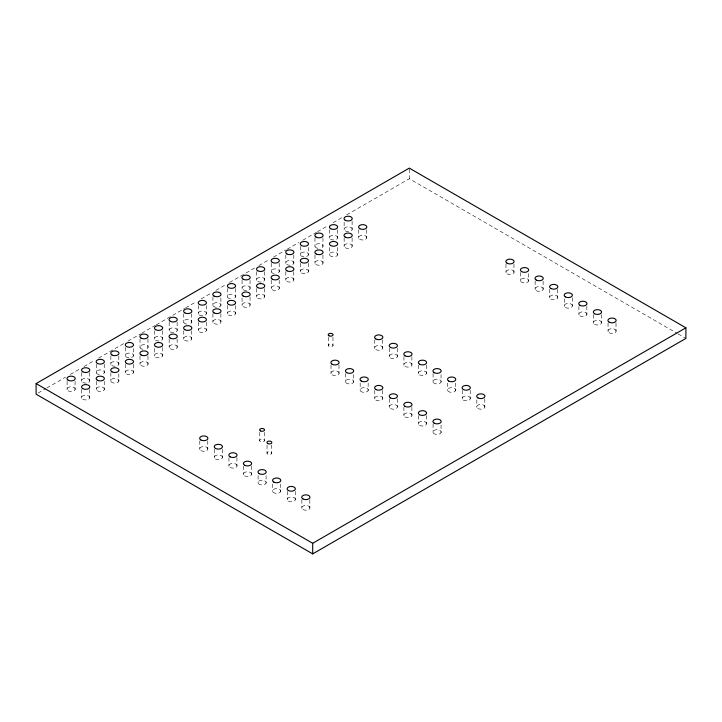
<?xml version="1.0" encoding="UTF-8"?>
<svg xmlns="http://www.w3.org/2000/svg" width="722" height="722" viewBox="0 0 722 722"><rect width="100%" height="100%" fill="white"/><g stroke="black" fill="none" stroke-linecap="round" stroke-linejoin="round"><path stroke-width="0.54" stroke-dasharray="3.61 2.71" d="M38.058 393.066L45.874 388.553M46.849 387.985L65.413 377.272M70.296 374.447L80.061 368.807M83.969 366.55L94.717 360.35M98.625 358.094L124.031 343.428M127.938 341.172L140.637 333.835M141.611 333.275L155.293 325.378M156.268 324.81L184.597 308.456M185.581 307.888L196.321 301.688M201.212 298.863L210.977 293.222M215.86 290.406L225.634 284.766M229.542 282.51L254.947 267.844M258.855 265.588L269.595 259.378M273.503 257.131L286.21 249.794M287.185 249.234L298.908 242.466M302.816 240.209L316.489 232.313M317.472 231.744L328.212 225.544M333.104 222.719L342.869 217.078M346.777 214.822L409.302 178.722L677.137 333.356M678.111 333.916L685.9 338.41M616.019 323.014L616.019 331.669A4.124 2.383 0 0 1 609.115 332.743A4.124 2.383 0 0 1 610.965 328.754A4.124 2.383 0 0 1 616.019 331.669M608.05 323.014L608.05 331.669M601.435 314.602L601.435 323.257A4.124 2.383 0 0 1 594.54 324.322A4.124 2.383 0 0 1 596.381 320.342A4.124 2.383 0 0 1 601.435 323.257M593.466 314.602L593.466 323.257M586.851 306.354L586.851 314.837A4.124 2.383 0 0 1 579.956 315.902A4.124 2.383 0 0 1 581.806 311.922A4.124 2.383 0 0 1 586.851 314.837M578.891 306.354L578.891 314.837M572.275 297.762L572.275 306.417A4.124 2.383 0 0 1 565.371 307.482A4.124 2.383 0 0 1 567.221 303.502A4.124 2.383 0 0 1 572.275 306.417M564.306 298.827L564.306 306.417M557.691 289.341L557.691 297.996A4.124 2.383 0 0 1 550.796 299.07A4.124 2.383 0 0 1 552.646 295.081A4.124 2.383 0 0 1 557.691 297.996M549.731 289.341L549.731 297.996M543.115 281.102L543.115 289.585A4.124 2.383 0 0 1 536.211 290.65A4.124 2.383 0 0 1 538.061 286.67A4.124 2.383 0 0 1 543.115 289.585M535.146 281.102L535.146 289.585M528.531 273.566L528.531 281.165A4.124 2.383 0 0 1 521.636 282.23A4.124 2.383 0 0 1 523.486 278.25A4.124 2.383 0 0 1 528.531 281.165M520.562 272.51L520.562 281.165M513.956 264.09L513.956 272.745A4.124 2.383 0 0 1 507.052 273.809A4.124 2.383 0 0 1 508.902 269.829A4.124 2.383 0 0 1 513.956 272.745M505.987 264.09L505.987 272.745M484.787 398.779L484.787 407.434A4.124 2.383 0 0 1 477.892 408.499A4.124 2.383 0 0 1 479.742 404.519A4.124 2.383 0 0 1 484.787 407.434M476.827 399.835L476.827 407.434M470.212 390.358L470.212 399.013A4.124 2.383 0 0 1 463.307 400.087A4.124 2.383 0 0 1 465.158 396.098A4.124 2.383 0 0 1 470.212 399.013M462.242 390.358L462.242 399.013M455.627 383.003L455.627 390.602A4.124 2.383 0 0 1 448.732 391.667A4.124 2.383 0 0 1 450.582 387.687A4.124 2.383 0 0 1 455.627 390.602M447.667 383.003L447.667 390.602M441.052 374.583L441.052 382.182A4.124 2.383 0 0 1 434.148 383.247A4.124 2.383 0 0 1 435.998 379.267A4.124 2.383 0 0 1 441.052 382.182M441.052 425.096L441.052 432.686A4.124 2.383 0 0 1 434.148 433.76A4.124 2.383 0 0 1 435.998 429.77A4.124 2.383 0 0 1 441.052 432.686M433.083 373.527L433.083 382.182M433.083 424.031L433.083 432.686M426.467 365.106L426.467 373.761A4.124 2.383 0 0 1 419.572 374.826A4.124 2.383 0 0 1 421.422 370.846A4.124 2.383 0 0 1 426.467 373.761M426.467 415.61L426.467 424.274A4.124 2.383 0 0 1 419.572 425.339A4.124 2.383 0 0 1 421.422 421.359A4.124 2.383 0 0 1 426.467 424.274M418.498 365.106L418.498 373.761M418.498 415.61L418.498 424.274M411.892 356.686L411.892 365.341A4.124 2.383 0 0 1 404.988 366.415A4.124 2.383 0 0 1 406.838 362.426A4.124 2.383 0 0 1 411.892 365.341M411.892 407.199L411.892 415.854A4.124 2.383 0 0 1 404.988 416.919A4.124 2.383 0 0 1 406.838 412.939A4.124 2.383 0 0 1 411.892 415.854M409.302 169.183L409.302 178.722M403.923 356.686L403.923 365.341M403.923 407.199L403.923 415.854M397.308 348.275L397.308 356.93A4.124 2.383 0 0 1 390.412 357.995A4.124 2.383 0 0 1 392.254 354.015A4.124 2.383 0 0 1 397.308 356.93M397.308 398.779L397.308 407.434A4.124 2.383 0 0 1 390.412 408.499A4.124 2.383 0 0 1 392.254 404.519A4.124 2.383 0 0 1 397.308 407.434M389.338 348.275L389.338 356.93M389.338 398.779L389.338 407.434M382.723 339.854L382.723 348.509A4.124 2.383 0 0 1 375.828 349.574A4.124 2.383 0 0 1 377.678 345.594A4.124 2.383 0 0 1 382.723 348.509M382.723 390.358L382.723 399.013A4.124 2.383 0 0 1 375.828 400.087A4.124 2.383 0 0 1 377.678 396.098A4.124 2.383 0 0 1 382.723 399.013M374.763 339.854L374.763 348.509M374.763 390.358L374.763 399.013M368.148 383.003L368.148 390.602A4.124 2.383 0 0 1 361.244 391.667A4.124 2.383 0 0 1 363.094 387.687A4.124 2.383 0 0 1 368.148 390.602M366.686 229.749L366.686 238.233A4.124 2.383 0 0 1 359.791 239.298A4.124 2.383 0 0 1 361.641 235.318A4.124 2.383 0 0 1 366.686 238.233M360.179 383.003L360.179 390.602M358.726 229.749L358.726 238.233M353.563 374.583L353.563 382.182A4.124 2.383 0 0 1 346.668 383.247A4.124 2.383 0 0 1 348.518 379.267A4.124 2.383 0 0 1 353.563 382.182M352.11 221.158L352.11 229.813A4.124 2.383 0 0 1 345.206 230.878A4.124 2.383 0 0 1 347.056 226.898A4.124 2.383 0 0 1 352.11 229.813M352.11 237.998L352.11 246.653A4.124 2.383 0 0 1 345.206 247.718A4.124 2.383 0 0 1 347.056 243.738A4.124 2.383 0 0 1 352.11 246.653M345.603 373.527L345.603 382.182M344.141 222.223L344.141 229.813M344.141 237.998L344.141 246.653M338.988 365.106L338.988 373.761A4.124 2.383 0 0 1 332.084 374.826A4.124 2.383 0 0 1 333.934 370.846A4.124 2.383 0 0 1 338.988 373.761M337.526 229.749L337.526 238.233A4.124 2.383 0 0 1 330.631 239.298A4.124 2.383 0 0 1 332.472 235.318A4.124 2.383 0 0 1 337.526 238.233M337.526 247.475L337.526 255.065A4.124 2.383 0 0 1 330.631 256.139A4.124 2.383 0 0 1 332.472 252.149A4.124 2.383 0 0 1 337.526 255.065M332.977 337.246L332.977 345.73A2.437 1.408 0 0 1 328.907 346.361A2.437 1.408 0 0 1 329.999 344.006A2.437 1.408 0 0 1 332.977 345.73M331.019 365.106L331.019 373.761M329.557 229.749L329.557 238.233M329.557 247.475L329.557 255.065M328.275 337.246L328.275 345.73M322.951 237.998L322.951 246.653M322.951 255.001L322.951 263.485A4.124 2.383 0 0 1 316.046 264.55A4.124 2.383 0 0 1 317.897 260.57A4.124 2.383 0 0 1 322.951 263.485M314.982 237.998L314.982 246.653M314.982 255.001L314.982 263.485M309.828 499.795L309.828 508.45A4.124 2.383 0 0 1 302.924 509.515A4.124 2.383 0 0 1 304.774 505.535A4.124 2.383 0 0 1 309.828 508.45M308.366 247.475L308.366 255.065A4.124 2.383 0 0 1 301.462 256.139A4.124 2.383 0 0 1 303.312 252.149A4.124 2.383 0 0 1 308.366 255.065M308.366 263.25L308.366 271.905A4.124 2.383 0 0 1 301.462 272.97A4.124 2.383 0 0 1 303.312 268.99A4.124 2.383 0 0 1 308.366 271.905M301.859 499.795L301.859 508.45M300.397 246.41L300.397 255.065M300.397 263.25L300.397 271.905M295.244 491.375L295.244 500.03A4.124 2.383 0 0 1 288.34 501.104A4.124 2.383 0 0 1 290.19 497.115A4.124 2.383 0 0 1 295.244 500.03M293.782 255.001L293.782 263.485A4.124 2.383 0 0 1 286.887 264.55A4.124 2.383 0 0 1 288.737 260.57A4.124 2.383 0 0 1 293.782 263.485M293.782 271.671L293.782 280.326A4.124 2.383 0 0 1 286.887 281.39A4.124 2.383 0 0 1 288.737 277.41A4.124 2.383 0 0 1 293.782 280.326M287.275 491.375L287.275 500.03M285.822 255.001L285.822 263.485M285.822 271.671L285.822 280.326M280.659 484.02L280.659 491.619A4.124 2.383 0 0 1 273.764 492.684A4.124 2.383 0 0 1 275.614 488.695A4.124 2.383 0 0 1 280.659 491.619M279.206 263.25L279.206 271.905M279.206 280.253L279.206 288.737A4.124 2.383 0 0 1 272.302 289.811A4.124 2.383 0 0 1 274.152 285.822A4.124 2.383 0 0 1 279.206 288.737M272.699 484.02L272.699 491.619M271.743 444.996L271.743 453.479A2.437 1.408 0 0 1 267.663 454.111A2.437 1.408 0 0 1 268.755 451.755A2.437 1.408 0 0 1 271.743 453.479M271.237 263.25L271.237 271.905M271.237 280.253L271.237 288.737M267.041 444.996L267.041 453.479M266.084 475.599L266.084 483.198A4.124 2.383 0 0 1 259.18 484.263A4.124 2.383 0 0 1 261.03 480.283A4.124 2.383 0 0 1 266.084 483.198M264.622 271.671L264.622 280.326A4.124 2.383 0 0 1 257.727 281.39A4.124 2.383 0 0 1 259.577 277.41A4.124 2.383 0 0 1 264.622 280.326M264.622 288.502L264.622 297.157A4.124 2.383 0 0 1 257.727 298.222A4.124 2.383 0 0 1 259.577 294.242A4.124 2.383 0 0 1 264.622 297.157M264.451 432.37L264.451 440.853A2.437 1.408 0 0 1 260.38 441.485A2.437 1.408 0 0 1 261.472 439.129A2.437 1.408 0 0 1 264.451 440.853M259.749 432.37L259.749 440.853M258.115 475.599L258.115 483.198M256.653 271.671L256.653 280.326M256.653 288.502L256.653 297.157M251.5 466.123L251.5 474.778A4.124 2.383 0 0 1 244.605 475.843A4.124 2.383 0 0 1 246.455 471.863A4.124 2.383 0 0 1 251.5 474.778M250.047 280.253L250.047 288.737A4.124 2.383 0 0 1 243.143 289.811A4.124 2.383 0 0 1 244.993 285.822A4.124 2.383 0 0 1 250.047 288.737M250.047 296.923L250.047 305.577A4.124 2.383 0 0 1 243.143 306.642A4.124 2.383 0 0 1 244.993 302.662A4.124 2.383 0 0 1 250.047 305.577M243.531 466.123L243.531 474.778M242.078 280.253L242.078 288.737M242.078 297.978L242.078 305.577M236.924 457.703L236.924 466.358A4.124 2.383 0 0 1 230.02 467.432A4.124 2.383 0 0 1 231.87 463.443A4.124 2.383 0 0 1 236.924 466.358M235.462 288.502L235.462 297.157M235.462 305.514L235.462 313.998A4.124 2.383 0 0 1 228.567 315.063A4.124 2.383 0 0 1 230.408 311.083A4.124 2.383 0 0 1 235.462 313.998M228.955 457.703L228.955 466.358M227.493 288.502L227.493 297.157M227.493 305.514L227.493 313.998M222.34 449.283L222.34 457.947A4.124 2.383 0 0 1 215.445 459.012A4.124 2.383 0 0 1 217.286 455.022A4.124 2.383 0 0 1 222.34 457.947M220.887 297.978L220.887 305.577A4.124 2.383 0 0 1 213.983 306.642A4.124 2.383 0 0 1 215.833 302.662A4.124 2.383 0 0 1 220.887 305.577M220.887 313.754L220.887 322.409A4.124 2.383 0 0 1 213.983 323.483A4.124 2.383 0 0 1 215.833 319.494A4.124 2.383 0 0 1 220.887 322.409M214.371 449.283L214.371 457.947M212.918 296.923L212.918 305.577M212.918 313.754L212.918 322.409M207.765 440.871L207.765 449.526A4.124 2.383 0 0 1 200.86 450.591A4.124 2.383 0 0 1 202.711 446.611A4.124 2.383 0 0 1 207.765 449.526M206.302 305.514L206.302 313.998A4.124 2.383 0 0 1 199.398 315.063A4.124 2.383 0 0 1 201.248 311.083A4.124 2.383 0 0 1 206.302 313.998M206.302 322.174L206.302 330.829A4.124 2.383 0 0 1 199.398 331.894A4.124 2.383 0 0 1 201.248 327.914A4.124 2.383 0 0 1 206.302 330.829M199.795 440.871L199.795 449.526M198.333 305.514L198.333 313.998M198.333 322.174L198.333 330.829M191.718 313.754L191.718 322.409M191.718 330.766L191.718 339.25A4.124 2.383 0 0 1 184.823 340.315A4.124 2.383 0 0 1 186.673 336.335A4.124 2.383 0 0 1 191.718 339.25M183.758 313.754L183.758 322.409M183.758 330.766L183.758 339.25M177.143 322.174L177.143 330.829A4.124 2.383 0 0 1 170.239 331.894A4.124 2.383 0 0 1 172.089 327.914A4.124 2.383 0 0 1 177.143 330.829M177.143 339.006L177.143 347.67A4.124 2.383 0 0 1 170.239 348.735A4.124 2.383 0 0 1 172.089 344.755A4.124 2.383 0 0 1 177.143 347.67M169.174 322.174L169.174 330.829M169.174 339.006L169.174 347.67M162.558 330.766L162.558 339.25A4.124 2.383 0 0 1 155.663 340.315A4.124 2.383 0 0 1 157.513 336.335A4.124 2.383 0 0 1 162.558 339.25M162.558 347.426L162.558 356.081A4.124 2.383 0 0 1 155.663 357.155A4.124 2.383 0 0 1 157.513 353.166A4.124 2.383 0 0 1 162.558 356.081M154.589 330.766L154.589 339.25M154.589 348.491L154.589 356.081M147.983 339.006L147.983 347.67M147.983 356.018L147.983 364.502A4.124 2.383 0 0 1 141.079 365.567A4.124 2.383 0 0 1 142.929 361.587A4.124 2.383 0 0 1 147.983 364.502M140.014 339.006L140.014 347.67M140.014 356.018L140.014 364.502M133.399 348.491L133.399 356.081A4.124 2.383 0 0 1 126.503 357.155A4.124 2.383 0 0 1 128.345 353.166A4.124 2.383 0 0 1 133.399 356.081M133.399 364.267L133.399 372.922A4.124 2.383 0 0 1 126.503 373.987A4.124 2.383 0 0 1 128.345 370.007A4.124 2.383 0 0 1 133.399 372.922M125.429 347.426L125.429 356.081M125.429 364.267L125.429 372.922M118.814 356.018L118.814 364.502A4.124 2.383 0 0 1 111.919 365.567A4.124 2.383 0 0 1 113.769 361.587A4.124 2.383 0 0 1 118.814 364.502M118.814 373.743L118.814 381.342A4.124 2.383 0 0 1 111.919 382.407A4.124 2.383 0 0 1 113.769 378.427A4.124 2.383 0 0 1 118.814 381.342M110.854 356.018L110.854 364.502M110.854 372.678L110.854 381.342M104.239 364.267L104.239 372.922M104.239 381.27L104.239 389.754A4.124 2.383 0 0 1 97.335 390.828A4.124 2.383 0 0 1 99.185 386.839A4.124 2.383 0 0 1 104.239 389.754M96.27 364.267L96.27 372.922M96.27 381.27L96.27 389.754M89.654 372.678L89.654 381.342A4.124 2.383 0 0 1 82.759 382.407A4.124 2.383 0 0 1 84.609 378.427A4.124 2.383 0 0 1 89.654 381.342M89.654 389.519L89.654 398.174A4.124 2.383 0 0 1 82.759 399.239A4.124 2.383 0 0 1 84.609 395.259A4.124 2.383 0 0 1 89.654 398.174M81.694 372.678L81.694 381.342M81.694 389.519L81.694 398.174M75.079 381.27L75.079 389.754A4.124 2.383 0 0 1 68.175 390.828A4.124 2.383 0 0 1 70.025 386.839A4.124 2.383 0 0 1 75.079 389.754M67.11 381.27L67.11 389.754M317.897 248.332A4.124 2.383 0 0 1 315.586 244.668A4.124 2.383 0 0 1 322.337 244.668A4.124 2.383 0 0 1 320.026 248.332M274.152 273.593A4.124 2.383 0 0 1 271.842 269.92A4.124 2.383 0 0 1 278.602 269.92A4.124 2.383 0 0 1 276.291 273.593M230.408 298.845A4.124 2.383 0 0 1 228.098 295.181A4.124 2.383 0 0 1 234.858 295.181A4.124 2.383 0 0 1 232.547 298.845M186.673 324.097A4.124 2.383 0 0 1 184.363 320.433A4.124 2.383 0 0 1 191.113 320.433A4.124 2.383 0 0 1 188.803 324.097M142.929 349.349A4.124 2.383 0 0 1 140.619 345.685A4.124 2.383 0 0 1 147.378 345.685A4.124 2.383 0 0 1 145.068 349.349M99.185 374.601A4.124 2.383 0 0 1 96.874 370.937A4.124 2.383 0 0 1 103.634 370.937A4.124 2.383 0 0 1 101.324 374.601"/><path stroke-width="1.08" d="M36.1 383.59L409.302 168.118L685.9 327.806L685.9 338.41L312.698 553.882L36.1 394.194L36.1 383.59L312.698 543.278L685.9 327.806M312.698 543.278L312.698 553.882M328.907 335.757A2.437 1.408 0 0 0 332.977 335.125A2.437 1.408 0 0 0 329.999 333.402A2.437 1.408 0 0 0 328.907 335.757M267.663 443.507A2.437 1.408 0 0 0 271.743 442.875A2.437 1.408 0 0 0 268.755 441.151A2.437 1.408 0 0 0 267.663 443.507M260.38 430.881A2.437 1.408 0 0 0 264.451 430.249A2.437 1.408 0 0 0 261.472 428.525A2.437 1.408 0 0 0 260.38 430.881M345.206 220.273A4.124 2.383 0 0 0 352.11 219.208A4.124 2.383 0 0 0 347.056 216.293A4.124 2.383 0 0 0 345.206 220.273M359.791 228.694A4.124 2.383 0 0 0 366.686 227.629A4.124 2.383 0 0 0 361.641 224.713A4.124 2.383 0 0 0 359.791 228.694M330.631 228.694A4.124 2.383 0 0 0 337.526 227.629A4.124 2.383 0 0 0 332.472 224.713A4.124 2.383 0 0 0 330.631 228.694M345.206 237.114A4.124 2.383 0 0 0 352.11 236.049A4.124 2.383 0 0 0 347.056 233.125A4.124 2.383 0 0 0 345.206 237.114M316.046 237.114A4.124 2.383 0 0 0 322.951 236.049A4.124 2.383 0 0 0 317.897 233.125A4.124 2.383 0 0 0 316.046 237.114M330.631 245.534A4.124 2.383 0 0 0 337.526 244.46A4.124 2.383 0 0 0 332.472 241.545A4.124 2.383 0 0 0 330.631 245.534M301.462 245.534A4.124 2.383 0 0 0 308.366 244.46A4.124 2.383 0 0 0 303.312 241.545A4.124 2.383 0 0 0 301.462 245.534M316.046 253.945A4.124 2.383 0 0 0 322.951 252.88A4.124 2.383 0 0 0 317.897 249.965A4.124 2.383 0 0 0 316.046 253.945M286.887 253.945A4.124 2.383 0 0 0 293.782 252.88A4.124 2.383 0 0 0 288.737 249.965A4.124 2.383 0 0 0 286.887 253.945M301.462 262.366A4.124 2.383 0 0 0 308.366 261.301A4.124 2.383 0 0 0 303.312 258.386A4.124 2.383 0 0 0 301.462 262.366M272.302 262.366A4.124 2.383 0 0 0 279.206 261.301A4.124 2.383 0 0 0 274.152 258.386A4.124 2.383 0 0 0 272.302 262.366M286.887 270.786A4.124 2.383 0 0 0 293.782 269.721A4.124 2.383 0 0 0 288.737 266.797A4.124 2.383 0 0 0 286.887 270.786M257.727 270.786A4.124 2.383 0 0 0 264.622 269.721A4.124 2.383 0 0 0 259.577 266.797A4.124 2.383 0 0 0 257.727 270.786M272.302 279.206A4.124 2.383 0 0 0 279.206 278.132A4.124 2.383 0 0 0 274.152 275.217A4.124 2.383 0 0 0 272.302 279.206M243.143 279.206A4.124 2.383 0 0 0 250.047 278.132A4.124 2.383 0 0 0 244.993 275.217A4.124 2.383 0 0 0 243.143 279.206M257.727 287.618A4.124 2.383 0 0 0 264.622 286.553A4.124 2.383 0 0 0 259.577 283.638A4.124 2.383 0 0 0 257.727 287.618M228.567 287.618A4.124 2.383 0 0 0 235.462 286.553A4.124 2.383 0 0 0 230.408 283.638A4.124 2.383 0 0 0 228.567 287.618M243.143 296.038A4.124 2.383 0 0 0 250.047 294.973A4.124 2.383 0 0 0 244.993 292.058A4.124 2.383 0 0 0 243.143 296.038M213.983 296.038A4.124 2.383 0 0 0 220.887 294.973A4.124 2.383 0 0 0 215.833 292.058A4.124 2.383 0 0 0 213.983 296.038M228.567 304.458A4.124 2.383 0 0 0 235.462 303.393A4.124 2.383 0 0 0 230.408 300.469A4.124 2.383 0 0 0 228.567 304.458M199.398 304.458A4.124 2.383 0 0 0 206.302 303.393A4.124 2.383 0 0 0 201.248 300.469A4.124 2.383 0 0 0 199.398 304.458M213.983 312.879A4.124 2.383 0 0 0 220.887 311.805A4.124 2.383 0 0 0 215.833 308.89A4.124 2.383 0 0 0 213.983 312.879M184.823 312.879A4.124 2.383 0 0 0 191.718 311.805A4.124 2.383 0 0 0 186.673 308.89A4.124 2.383 0 0 0 184.823 312.879M199.398 321.29A4.124 2.383 0 0 0 206.302 320.225A4.124 2.383 0 0 0 201.248 317.31A4.124 2.383 0 0 0 199.398 321.29M170.239 321.29A4.124 2.383 0 0 0 177.143 320.225A4.124 2.383 0 0 0 172.089 317.31A4.124 2.383 0 0 0 170.239 321.29M184.823 329.71A4.124 2.383 0 0 0 191.718 328.645A4.124 2.383 0 0 0 186.673 325.73A4.124 2.383 0 0 0 184.823 329.71M155.663 329.71A4.124 2.383 0 0 0 162.558 328.645A4.124 2.383 0 0 0 157.513 325.73A4.124 2.383 0 0 0 155.663 329.71M170.239 338.131A4.124 2.383 0 0 0 177.143 337.066A4.124 2.383 0 0 0 172.089 334.142A4.124 2.383 0 0 0 170.239 338.131M141.079 338.131A4.124 2.383 0 0 0 147.983 337.066A4.124 2.383 0 0 0 142.929 334.142A4.124 2.383 0 0 0 141.079 338.131M155.663 346.551A4.124 2.383 0 0 0 162.558 345.477A4.124 2.383 0 0 0 157.513 342.562A4.124 2.383 0 0 0 155.663 346.551M126.503 346.551A4.124 2.383 0 0 0 133.399 345.477A4.124 2.383 0 0 0 128.345 342.562A4.124 2.383 0 0 0 126.503 346.551M141.079 354.962A4.124 2.383 0 0 0 147.983 353.897A4.124 2.383 0 0 0 142.929 350.982A4.124 2.383 0 0 0 141.079 354.962M111.919 354.962A4.124 2.383 0 0 0 118.814 353.897A4.124 2.383 0 0 0 113.769 350.982A4.124 2.383 0 0 0 111.919 354.962M126.503 363.383A4.124 2.383 0 0 0 133.399 362.318A4.124 2.383 0 0 0 128.345 359.403A4.124 2.383 0 0 0 126.503 363.383M97.335 363.383A4.124 2.383 0 0 0 104.239 362.318A4.124 2.383 0 0 0 99.185 359.403A4.124 2.383 0 0 0 97.335 363.383M111.919 371.803A4.124 2.383 0 0 0 118.814 370.738A4.124 2.383 0 0 0 113.769 367.814A4.124 2.383 0 0 0 111.919 371.803M82.759 371.803A4.124 2.383 0 0 0 89.654 370.738A4.124 2.383 0 0 0 84.609 367.814A4.124 2.383 0 0 0 82.759 371.803M97.335 380.223A4.124 2.383 0 0 0 104.239 379.149A4.124 2.383 0 0 0 99.185 376.234A4.124 2.383 0 0 0 97.335 380.223M68.175 380.223A4.124 2.383 0 0 0 75.079 379.149A4.124 2.383 0 0 0 70.025 376.234A4.124 2.383 0 0 0 68.175 380.223M82.759 388.635A4.124 2.383 0 0 0 89.654 387.57A4.124 2.383 0 0 0 84.609 384.655A4.124 2.383 0 0 0 82.759 388.635M434.148 423.155A4.124 2.383 0 0 0 441.052 422.081A4.124 2.383 0 0 0 435.998 419.166A4.124 2.383 0 0 0 434.148 423.155M419.572 414.735A4.124 2.383 0 0 0 426.467 413.661A4.124 2.383 0 0 0 421.422 410.746A4.124 2.383 0 0 0 419.572 414.735M404.988 406.315A4.124 2.383 0 0 0 411.892 405.25A4.124 2.383 0 0 0 406.838 402.334A4.124 2.383 0 0 0 404.988 406.315M390.412 397.894A4.124 2.383 0 0 0 397.308 396.829A4.124 2.383 0 0 0 392.254 393.914A4.124 2.383 0 0 0 390.412 397.894M375.828 389.483A4.124 2.383 0 0 0 382.723 388.409A4.124 2.383 0 0 0 377.678 385.494A4.124 2.383 0 0 0 375.828 389.483M361.244 381.063A4.124 2.383 0 0 0 368.148 379.998A4.124 2.383 0 0 0 363.094 377.074A4.124 2.383 0 0 0 361.244 381.063M346.668 372.642A4.124 2.383 0 0 0 353.563 371.577A4.124 2.383 0 0 0 348.518 368.662A4.124 2.383 0 0 0 346.668 372.642M332.084 364.222A4.124 2.383 0 0 0 338.988 363.157A4.124 2.383 0 0 0 333.934 360.242A4.124 2.383 0 0 0 332.084 364.222M200.86 439.987A4.124 2.383 0 0 0 207.765 438.922A4.124 2.383 0 0 0 202.711 436.007A4.124 2.383 0 0 0 200.86 439.987M215.445 448.407A4.124 2.383 0 0 0 222.34 447.333A4.124 2.383 0 0 0 217.286 444.418A4.124 2.383 0 0 0 215.445 448.407M230.02 456.818A4.124 2.383 0 0 0 236.924 455.753A4.124 2.383 0 0 0 231.87 452.838A4.124 2.383 0 0 0 230.02 456.818M244.605 465.239A4.124 2.383 0 0 0 251.5 464.174A4.124 2.383 0 0 0 246.455 461.259A4.124 2.383 0 0 0 244.605 465.239M259.18 473.659A4.124 2.383 0 0 0 266.084 472.594A4.124 2.383 0 0 0 261.03 469.679A4.124 2.383 0 0 0 259.18 473.659M273.764 482.079A4.124 2.383 0 0 0 280.659 481.005A4.124 2.383 0 0 0 275.614 478.09A4.124 2.383 0 0 0 273.764 482.079M288.34 490.491A4.124 2.383 0 0 0 295.244 489.426A4.124 2.383 0 0 0 290.19 486.511A4.124 2.383 0 0 0 288.34 490.491M302.924 498.911A4.124 2.383 0 0 0 309.828 497.846A4.124 2.383 0 0 0 304.774 494.931A4.124 2.383 0 0 0 302.924 498.911M609.115 322.138A4.124 2.383 0 0 0 616.019 321.064A4.124 2.383 0 0 0 610.965 318.149A4.124 2.383 0 0 0 609.115 322.138M594.54 313.718A4.124 2.383 0 0 0 601.435 312.653A4.124 2.383 0 0 0 596.381 309.729A4.124 2.383 0 0 0 594.54 313.718M579.956 305.298A4.124 2.383 0 0 0 586.851 304.233A4.124 2.383 0 0 0 581.806 301.318A4.124 2.383 0 0 0 579.956 305.298M565.371 296.877A4.124 2.383 0 0 0 572.275 295.812A4.124 2.383 0 0 0 567.221 292.897A4.124 2.383 0 0 0 565.371 296.877M550.796 288.466A4.124 2.383 0 0 0 557.691 287.392A4.124 2.383 0 0 0 552.646 284.477A4.124 2.383 0 0 0 550.796 288.466M536.211 280.046A4.124 2.383 0 0 0 543.115 278.981A4.124 2.383 0 0 0 538.061 276.057A4.124 2.383 0 0 0 536.211 280.046M521.636 271.625A4.124 2.383 0 0 0 528.531 270.56A4.124 2.383 0 0 0 523.486 267.645A4.124 2.383 0 0 0 521.636 271.625M507.052 263.205A4.124 2.383 0 0 0 513.956 262.14A4.124 2.383 0 0 0 508.902 259.225A4.124 2.383 0 0 0 507.052 263.205M375.828 338.97A4.124 2.383 0 0 0 382.723 337.905A4.124 2.383 0 0 0 377.678 334.99A4.124 2.383 0 0 0 375.828 338.97M390.412 347.39A4.124 2.383 0 0 0 397.308 346.325A4.124 2.383 0 0 0 392.254 343.401A4.124 2.383 0 0 0 390.412 347.39M404.988 355.811A4.124 2.383 0 0 0 411.892 354.737A4.124 2.383 0 0 0 406.838 351.822A4.124 2.383 0 0 0 404.988 355.811M419.572 364.222A4.124 2.383 0 0 0 426.467 363.157A4.124 2.383 0 0 0 421.422 360.242A4.124 2.383 0 0 0 419.572 364.222M434.148 372.642A4.124 2.383 0 0 0 441.052 371.577A4.124 2.383 0 0 0 435.998 368.662A4.124 2.383 0 0 0 434.148 372.642M448.732 381.063A4.124 2.383 0 0 0 455.627 379.998A4.124 2.383 0 0 0 450.582 377.074A4.124 2.383 0 0 0 448.732 381.063M463.307 389.483A4.124 2.383 0 0 0 470.212 388.409A4.124 2.383 0 0 0 465.158 385.494A4.124 2.383 0 0 0 463.307 389.483M477.892 397.894A4.124 2.383 0 0 0 484.787 396.829A4.124 2.383 0 0 0 479.742 393.914A4.124 2.383 0 0 0 477.892 397.894"/></g></svg>
